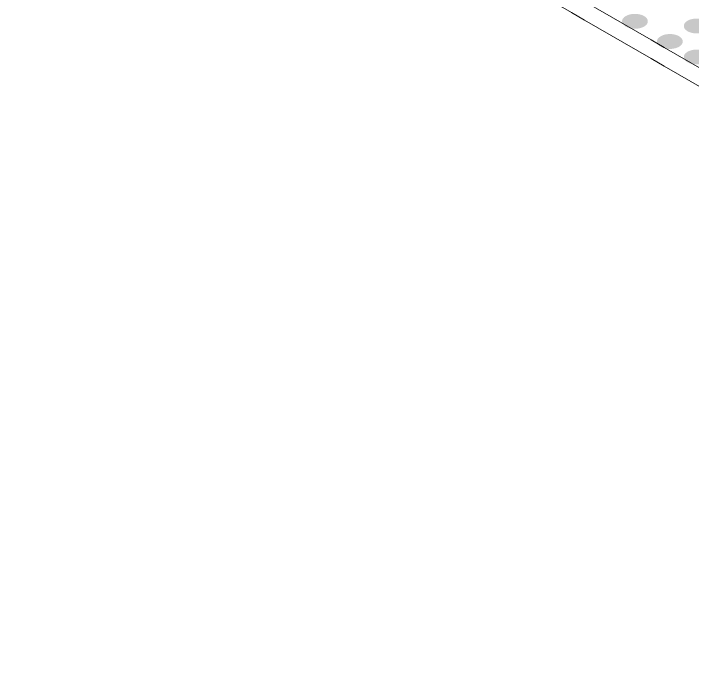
# Model space of a CAD drawing. Header units: millimetres. Extents: x -6 to 177, y -65 to 42.
# Drawn here: x -6.36 to 38.25, y -64.91 to -21.64 of the extents above; entities that cross this region are included whole.
import ezdxf

# ---------------------------------------------------------------- set-up
doc = ezdxf.new("R2010")
doc.units = ezdxf.units.MM
for name, color, linetype, true_color in [('Bottom Layer- Bottom', 7, 'Continuous', 0xffffff), ('Bottom Solder- Bot Mask', 7, 'Continuous', 0xffffff), ('Multi-Layer', 7, 'Continuous', 0xffffff), ('Pad Holes', 7, 'Continuous', 0xffffff), ('Top Layer- Top', 7, 'Continuous', 0xffffff), ('Top Solder- Top Mask', 7, 'Continuous', 0xffffff)]:
    doc.layers.add(name, color=color, linetype=linetype, true_color=true_color)

# ---------------------------------------------------------------- blocks, each defined once
blk = doc.blocks.new('3362X_PRIMARY_B_67')
at = {"layer": 'Bottom Layer- Bottom', "linetype": 'Continuous', "lineweight": 18}
h = blk.add_hatch(color=7, dxfattribs=at)
edge = h.paths.add_edge_path(flags=0)
edge.add_ellipse((38.537, -22.454), major_axis=(-0.8, 0), ratio=0.57735, start_angle=0, end_angle=360)
h = blk.add_hatch(color=7, dxfattribs=at)
edge = h.paths.add_edge_path(flags=0)
edge.add_ellipse((38.537, -24.495), major_axis=(-0.8, 0), ratio=0.57735, start_angle=0, end_angle=360)
h = blk.add_hatch(color=7, dxfattribs=at)
edge = h.paths.add_edge_path(flags=0)
edge.add_ellipse((42.073, -24.495), major_axis=(-0.8, 0), ratio=0.57735, start_angle=0, end_angle=360)
at = {"layer": 'Bottom Solder- Bot Mask', "linetype": 'Continuous', "lineweight": 18}
h = blk.add_hatch(color=7, dxfattribs=at)
edge = h.paths.add_edge_path(flags=0)
edge.add_ellipse((38.537, -22.454), major_axis=(-0.85, 0), ratio=0.57735, start_angle=0, end_angle=360)
h = blk.add_hatch(color=7, dxfattribs=at)
edge = h.paths.add_edge_path(flags=0)
edge.add_ellipse((38.537, -24.495), major_axis=(-0.85, 0), ratio=0.57735, start_angle=0, end_angle=360)
h = blk.add_hatch(color=7, dxfattribs=at)
edge = h.paths.add_edge_path(flags=0)
edge.add_ellipse((42.073, -24.495), major_axis=(-0.85, 0), ratio=0.57735, start_angle=0, end_angle=360)
at = {"layer": 'Multi-Layer', "linetype": 'Continuous', "lineweight": 18}
h = blk.add_hatch(color=9, dxfattribs=at)
edge = h.paths.add_edge_path(flags=0)
edge.add_ellipse((38.537, -22.454), major_axis=(-0.8, 0), ratio=0.57735, start_angle=0, end_angle=360)
h = blk.add_hatch(color=9, dxfattribs=at)
edge = h.paths.add_edge_path(flags=0)
edge.add_ellipse((38.537, -24.495), major_axis=(-0.8, 0), ratio=0.57735, start_angle=0, end_angle=360)
h = blk.add_hatch(color=9, dxfattribs=at)
edge = h.paths.add_edge_path(flags=0)
edge.add_ellipse((42.073, -24.495), major_axis=(-0.8, 0), ratio=0.57735, start_angle=0, end_angle=360)
at = {"layer": 'Pad Holes', "linetype": 'Continuous', "lineweight": 18}
h = blk.add_hatch(color=7, dxfattribs=at)
edge = h.paths.add_edge_path(flags=0)
edge.add_ellipse((38.537, -22.454), major_axis=(-0.4, 0), ratio=0.57735, start_angle=0, end_angle=360)
h = blk.add_hatch(color=7, dxfattribs=at)
edge = h.paths.add_edge_path(flags=0)
edge.add_ellipse((38.537, -24.495), major_axis=(-0.4, 0), ratio=0.57735, start_angle=0, end_angle=360)
h = blk.add_hatch(color=7, dxfattribs=at)
edge = h.paths.add_edge_path(flags=0)
edge.add_ellipse((42.073, -24.495), major_axis=(-0.4, 0), ratio=0.57735, start_angle=0, end_angle=360)
at = {"layer": 'Top Layer- Top', "linetype": 'Continuous', "lineweight": 18}
h = blk.add_hatch(color=7, dxfattribs=at)
edge = h.paths.add_edge_path(flags=0)
edge.add_ellipse((38.537, -22.454), major_axis=(-0.8, 0), ratio=0.57735, start_angle=0, end_angle=360)
h = blk.add_hatch(color=7, dxfattribs=at)
edge = h.paths.add_edge_path(flags=0)
edge.add_ellipse((38.537, -24.495), major_axis=(-0.8, 0), ratio=0.57735, start_angle=0, end_angle=360)
h = blk.add_hatch(color=7, dxfattribs=at)
edge = h.paths.add_edge_path(flags=0)
edge.add_ellipse((42.073, -24.495), major_axis=(-0.8, 0), ratio=0.57735, start_angle=0, end_angle=360)
at = {"layer": 'Top Solder- Top Mask', "linetype": 'Continuous', "lineweight": 18}
h = blk.add_hatch(color=7, dxfattribs=at)
edge = h.paths.add_edge_path(flags=0)
edge.add_ellipse((38.537, -22.454), major_axis=(-0.85, 0), ratio=0.57735, start_angle=0, end_angle=360)
h = blk.add_hatch(color=7, dxfattribs=at)
edge = h.paths.add_edge_path(flags=0)
edge.add_ellipse((38.537, -24.495), major_axis=(-0.85, 0), ratio=0.57735, start_angle=0, end_angle=360)
h = blk.add_hatch(color=7, dxfattribs=at)
edge = h.paths.add_edge_path(flags=0)
edge.add_ellipse((42.073, -24.495), major_axis=(-0.85, 0), ratio=0.57735, start_angle=0, end_angle=360)

msp = doc.modelspace()

# ---------------------------------------------------------------- hatches: boundary and pattern name
at = {"layer": 'Bottom Layer- Bottom', "linetype": 'Continuous', "lineweight": 18}
h = msp.add_hatch(color=7, dxfattribs=at)
edge = h.paths.add_edge_path(flags=0)
edge.add_ellipse((34.471, -22.147), major_axis=(-0.8, 0), ratio=0.57735, start_angle=0, end_angle=360)
h = msp.add_hatch(color=7, dxfattribs=at)
edge = h.paths.add_edge_path(flags=0)
edge.add_ellipse((36.77, -23.474), major_axis=(-0.8, 0), ratio=0.57735, start_angle=0, end_angle=360)
at = {"layer": 'Bottom Solder- Bot Mask', "linetype": 'Continuous', "lineweight": 18}
h = msp.add_hatch(color=7, dxfattribs=at)
edge = h.paths.add_edge_path(flags=0)
edge.add_ellipse((34.471, -22.147), major_axis=(-0.85, 0), ratio=0.57735, start_angle=0, end_angle=360)
h = msp.add_hatch(color=7, dxfattribs=at)
edge = h.paths.add_edge_path(flags=0)
edge.add_ellipse((36.77, -23.474), major_axis=(-0.85, 0), ratio=0.57735, start_angle=0, end_angle=360)
at = {"layer": 'Multi-Layer', "linetype": 'Continuous', "lineweight": 18}
h = msp.add_hatch(color=9, dxfattribs=at)
edge = h.paths.add_edge_path(flags=0)
edge.add_ellipse((34.471, -22.147), major_axis=(-0.8, 0), ratio=0.57735, start_angle=0, end_angle=360)
h = msp.add_hatch(color=9, dxfattribs=at)
edge = h.paths.add_edge_path(flags=0)
edge.add_ellipse((36.77, -23.474), major_axis=(-0.8, 0), ratio=0.57735, start_angle=0, end_angle=360)
at = {"layer": 'Pad Holes', "linetype": 'Continuous', "lineweight": 18}
h = msp.add_hatch(color=7, dxfattribs=at)
edge = h.paths.add_edge_path(flags=0)
edge.add_ellipse((34.471, -22.147), major_axis=(-0.4, 0), ratio=0.57735, start_angle=0, end_angle=360)
h = msp.add_hatch(color=7, dxfattribs=at)
edge = h.paths.add_edge_path(flags=0)
edge.add_ellipse((36.77, -23.474), major_axis=(-0.4, 0), ratio=0.57735, start_angle=0, end_angle=360)
at = {"layer": 'Top Layer- Top', "linetype": 'Continuous', "lineweight": 18}
h = msp.add_hatch(color=7, dxfattribs=at)
edge = h.paths.add_edge_path(flags=0)
edge.add_ellipse((34.471, -22.147), major_axis=(-0.8, 0), ratio=0.57735, start_angle=0, end_angle=360)
h = msp.add_hatch(color=7, dxfattribs=at)
edge = h.paths.add_edge_path(flags=0)
edge.add_ellipse((36.77, -23.474), major_axis=(-0.8, 0), ratio=0.57735, start_angle=0, end_angle=360)
at = {"layer": 'Top Solder- Top Mask', "linetype": 'Continuous', "lineweight": 18}
h = msp.add_hatch(color=7, dxfattribs=at)
edge = h.paths.add_edge_path(flags=0)
edge.add_ellipse((34.471, -22.147), major_axis=(-0.85, 0), ratio=0.57735, start_angle=0, end_angle=360)
h = msp.add_hatch(color=7, dxfattribs=at)
edge = h.paths.add_edge_path(flags=0)
edge.add_ellipse((36.77, -23.474), major_axis=(-0.85, 0), ratio=0.57735, start_angle=0, end_angle=360)

# ---------------------------------------------------------------- linework, layer by layer
at = {"color": 252, "linetype": 'Continuous', "lineweight": 13}
for points in [[(-6.364, 0.816), (2.946, -4.559), (21.567, -15.309), (49.497, -31.435), (77.428, -47.561), (96.049, -58.311), (105.359, -63.687)], [(-6.364, -0.408), (2.946, -5.784), (21.567, -16.534), (49.497, -32.66), (77.428, -48.786), (96.049, -59.536), (105.359, -64.911)]]:
    msp.add_open_spline(points, degree=3, dxfattribs=at)
at = {"color": 163, "linetype": 'Continuous', "lineweight": 18}
msp.add_open_spline([(-6.364, -0.408), (2.946, -5.784), (21.567, -16.534), (49.497, -32.66), (77.428, -48.786), (96.049, -59.536), (105.359, -64.911)], degree=3, dxfattribs=at)

# ---------------------------------------------------------------- block references
msp.add_blockref('3362X_PRIMARY_B_67', (0, 0), dxfattribs=at)

doc.saveas('drawing.dxf')
